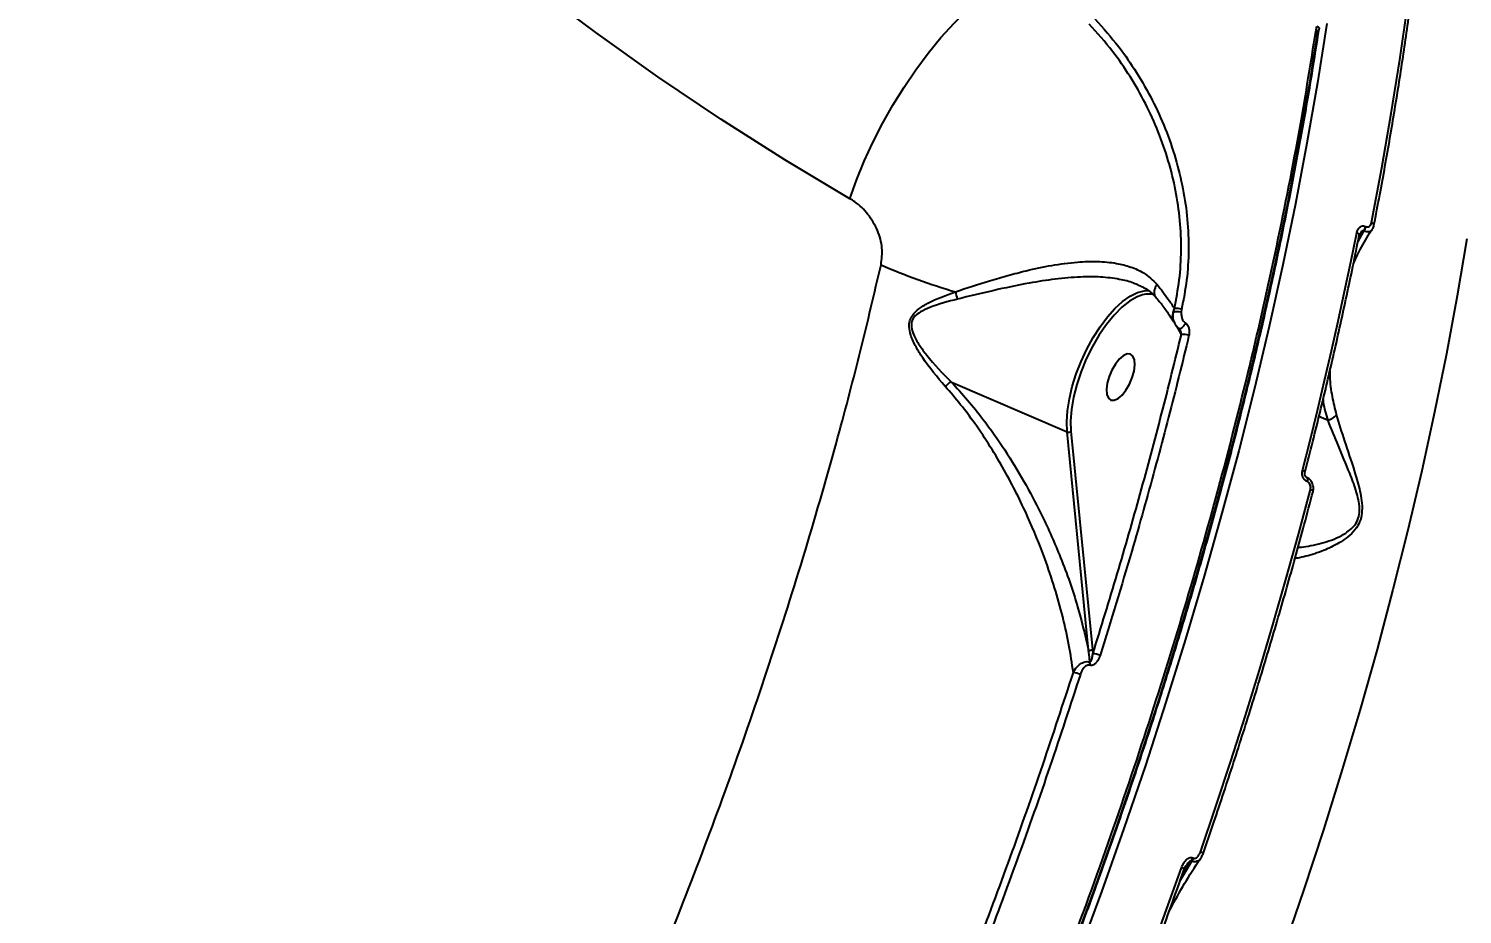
# Model space of a CAD drawing. Header units: millimetres. Extents: x -4153 to 4002, y -5023 to 3197.
# Drawn here: x -767 to -508.7, y -1678.3 to -1518.8 of the extents above; entities that cross this region are included whole.
import ezdxf

# ---------------------------------------------------------------- set-up
doc = ezdxf.new("R2010")
doc.units = ezdxf.units.MM
for name, color, linetype in [('DIKOM_ОБЪЕКТ', 7, 'Continuous'), ('DIKOM_РАЗМЕР_ЗОНА', 7, 'Continuous'), ('DIKOM_РАЗМЕР_ОБЪЕКТА', 7, 'Continuous')]:
    doc.layers.add(name, color=color, linetype=linetype)
doc.styles.add('style1', font='arialbd.ttf', dxfattribs={"width": 0.8})
doc.dimstyles.new('1-50', dxfattribs={"dimtxt": 300, "dimasz": 200, "dimexe": 100, "dimexo": 0, "dimgap": 100, "dimtad": 1, "dimtxsty": 'style1', "dimcen": 200, "dimclrd": 7, "dimclre": 7, "dimclrt": 7, "dimadec": 1, "dimazin": 2, "dimtfac": 1, "dimtmove": 0, "dimatfit": 2, "dimfxl": 0, "dimlwd": 25, "dimlwe": 18, "dimarcsym": 0})

# ---------------------------------------------------------------- blocks, each defined once
blk = doc.blocks.new('*D9')
at = {"layer": 'Defpoints', "color": 0, "transparency": 16777216}
for p in [(2370.19, 1747.32), (-2106.31, -2974.61), (1195.51, -2974.61)]:
    blk.add_point(p, dxfattribs=at)
at = {"layer": 'DIKOM_РАЗМЕР_ОБЪЕКТА', "color": 7, "lineweight": 18, "transparency": 16777216}
for p, q in [((2370.19, 1747.32), (-2206.31, 1747.32)), ((1195.51, -2974.61), (-2206.31, -2974.61))]:
    blk.add_line(p, q, dxfattribs=at)
at = {"layer": 'DIKOM_РАЗМЕР_ОБЪЕКТА', "color": 7, "lineweight": 25, "transparency": 16777216}
blk.add_line((-2106.31, 1547.32), (-2106.31, -2774.61), dxfattribs=at)
at = {"layer": 'DIKOM_РАЗМЕР_ОБЪЕКТА', "color": 7, "transparency": 16777216}
for points in [[(-2139.64, 1547.32), (-2072.98, 1547.32), (-2106.31, 1747.32)], [(-2139.64, -2774.61), (-2072.98, -2774.61), (-2106.31, -2974.61)]]:
    blk.add_solid(points, dxfattribs=at)
at = {"layer": 'DIKOM_РАЗМЕР_ОБЪЕКТА', "color": 7, "transparency": 16777216, "insert": (-2359.48, -612.26), "char_height": 300, "attachment_point": 5, "rotation": 90, "style": 'style1'}
blk.add_mtext('{\\fArial|b0|i0|c204|p34;4700}', dxfattribs=at)
blk = doc.blocks.new('*D10')
at = {"layer": 'Defpoints', "color": 0, "transparency": 16777216}
for p in [(4001.69, -909.96), (-3216.31, -1859.46), (4001.69, -4923)]:
    blk.add_point(p, dxfattribs=at)
at = {"layer": 'DIKOM_РАЗМЕР_ЗОНА', "color": 7, "lineweight": 18, "transparency": 16777216}
for p, q in [((4001.69, -909.96), (4001.69, -5023)), ((-3216.31, -1859.46), (-3216.31, -5023))]:
    blk.add_line(p, q, dxfattribs=at)
at = {"layer": 'DIKOM_РАЗМЕР_ЗОНА', "color": 7, "lineweight": 25, "transparency": 16777216}
blk.add_line((-3016.31, -4923), (3801.69, -4923), dxfattribs=at)
at = {"layer": 'DIKOM_РАЗМЕР_ЗОНА', "color": 7, "transparency": 16777216}
for points in [[(-3016.31, -4889.67), (-3016.31, -4956.33), (-3216.31, -4923)], [(3801.69, -4889.67), (3801.69, -4956.33), (4001.69, -4923)]]:
    blk.add_solid(points, dxfattribs=at)
at = {"layer": 'DIKOM_РАЗМЕР_ЗОНА', "color": 7, "transparency": 16777216, "insert": (392.69, -4669.83), "char_height": 300, "attachment_point": 5, "style": 'style1'}
blk.add_mtext('{\\fArial|b0|i0|c204|p34;7200}', dxfattribs=at)
blk = doc.blocks.new('*D11')
at = {"layer": 'Defpoints', "color": 0, "transparency": 16777216}
for p in [(2631.36, 3197.31), (-3702.81, -4429.79), (2071.05, -4429.79)]:
    blk.add_point(p, dxfattribs=at)
at = {"layer": 'DIKOM_РАЗМЕР_ЗОНА', "color": 7, "lineweight": 18, "transparency": 16777216}
for p, q in [((2631.36, 3197.31), (-3802.81, 3197.31)), ((2071.05, -4429.79), (-3802.81, -4429.79))]:
    blk.add_line(p, q, dxfattribs=at)
at = {"layer": 'DIKOM_РАЗМЕР_ЗОНА', "color": 7, "lineweight": 25, "transparency": 16777216}
blk.add_line((-3702.81, 2997.31), (-3702.81, -4229.79), dxfattribs=at)
at = {"layer": 'DIKOM_РАЗМЕР_ЗОНА', "color": 7, "transparency": 16777216}
for points in [[(-3736.14, 2997.31), (-3669.48, 2997.31), (-3702.81, 3197.31)], [(-3736.14, -4229.79), (-3669.48, -4229.79), (-3702.81, -4429.79)]]:
    blk.add_solid(points, dxfattribs=at)
at = {"layer": 'DIKOM_РАЗМЕР_ЗОНА', "color": 7, "transparency": 16777216, "insert": (-3955.98, -616.24), "char_height": 300, "attachment_point": 5, "rotation": 90, "style": 'style1'}
blk.add_mtext('{\\fArial|b0|i0|c204|p34;7600}', dxfattribs=at)
blk = doc.blocks.new('*D12')
at = {"layer": 'Defpoints', "color": 0, "transparency": 16777216}
for p in [(-1688.31, 690.56), (2486.69, 690.56), (-1688.31, -3442.2)]:
    blk.add_point(p, dxfattribs=at)
at = {"layer": 'DIKOM_РАЗМЕР_ОБЪЕКТА', "color": 7, "lineweight": 18, "transparency": 16777216}
for p, q in [((-1688.31, 690.56), (-1688.31, -3542.2)), ((2486.69, 690.56), (2486.69, -3542.2))]:
    blk.add_line(p, q, dxfattribs=at)
at = {"layer": 'DIKOM_РАЗМЕР_ОБЪЕКТА', "color": 7, "lineweight": 25, "transparency": 16777216}
blk.add_line((2286.69, -3442.2), (-1488.31, -3442.2), dxfattribs=at)
at = {"layer": 'DIKOM_РАЗМЕР_ОБЪЕКТА', "color": 7, "transparency": 16777216}
for points in [[(-1488.31, -3408.87), (-1488.31, -3475.54), (-1688.31, -3442.2)], [(2286.69, -3408.87), (2286.69, -3475.54), (2486.69, -3442.2)]]:
    blk.add_solid(points, dxfattribs=at)
at = {"layer": 'DIKOM_РАЗМЕР_ОБЪЕКТА', "color": 7, "transparency": 16777216, "insert": (399.19, -3189.03), "char_height": 300, "attachment_point": 5, "style": 'style1'}
blk.add_mtext('{\\fArial|b0|i0|c204|p34;4175}', dxfattribs=at)

msp = doc.modelspace()

# ---------------------------------------------------------------- linework, layer by layer
at = {"layer": 'DIKOM_ОБЪЕКТ', "color": 7, "linetype": 'Continuous'}
for p, q in [((-526.175, -1554.388), (-526.09, -1554.425)), ((-527.557, -1557.239), (-526.455, -1555.257)), ((-526.54, -1555.22), (-527.379, -1556.364)), ((-526.455, -1555.257), (-526.54, -1555.22)), ((-560.79, -1569.876), (-560.604, -1569.184)), ((-559.3, -1569.367), (-559.369, -1569.854)), ((-560.712, -1571.556), (-560.676, -1571.616)), ((-560.658, -1571.601), (-560.557, -1571.761)), ((-559.935, -1572.759), (-560.152, -1572.357)), ((-559.334, -1573.871), (-559.935, -1572.759)), ((-600.846, -1582.356), (-579.938, -1591.411)), ((-532.925, -1589.347), (-534.569, -1588.635)), ((-576.057, -1630.695), (-579.938, -1591.411)), ((-579.245, -1591.282), (-575.364, -1630.567)), ((-536.774, -1599.584), (-536.801, -1599.572)), ((-536.66, -1600.357), (-536.687, -1600.346)), ((-575.364, -1630.567), (-575.288, -1631.351)), ((-557.284, -1668.122), (-557.184, -1668.165)), ((-559.591, -1672.312), (-557.479, -1668.733)), ((-557.579, -1668.69), (-558.973, -1670.57)), ((-557.479, -1668.733), (-557.579, -1668.69))]:
    msp.add_line(p, q, dxfattribs=at)
at = {"layer": 'DIKOM_ОБЪЕКТ', "color": 7, "linetype": 'Continuous', "flags": 128}
for points in [[(-619.04, -1549.407), (-630.759, -1542.386), (-642.303, -1535.057), (-653.666, -1527.424), (-664.842, -1519.492), (-675.824, -1511.265), (-686.606, -1502.747), (-697.184, -1493.943), (-707.55, -1484.858), (-717.699, -1475.496), (-727.625, -1465.864), (-737.323, -1455.965), (-746.788, -1445.807), (-756.015, -1435.393), (-764.998, -1424.731)], [(-525.092, -1553.703), (-523.238, -1543.845), (-521.54, -1534.067), (-519.999, -1524.377), (-518.618, -1514.781), (-517.395, -1505.286), (-516.334, -1495.899), (-515.433, -1486.625), (-514.695, -1477.472)], [(-619.04, -1549.407), (-617.85, -1546.048), (-616.467, -1542.651), (-614.904, -1539.248), (-613.175, -1535.868), (-611.296, -1532.544), (-609.285, -1529.305), (-607.159, -1526.181), (-604.937, -1523.201), (-602.641, -1520.391), (-600.291, -1517.777), (-597.908, -1515.383), (-595.515, -1513.231), (-593.132, -1511.34), (-590.783, -1509.728), (-588.487, -1508.41)], [(-533.134, -1517.845), (-534.833, -1528.561), (-536.725, -1539.384), (-538.808, -1550.305), (-541.08, -1561.315), (-543.54, -1572.404), (-546.186, -1583.563), (-549.015, -1594.783), (-552.024, -1606.053), (-555.212, -1617.366), (-558.576, -1628.711), (-562.113, -1640.078), (-565.819, -1651.458), (-569.692, -1662.842), (-573.729, -1674.22), (-577.926, -1685.581)], [(-534.96, -1518.299), (-534.81, -1518.375), (-534.686, -1518.461), (-534.594, -1518.552), (-534.538, -1518.647), (-534.518, -1518.741), (-534.522, -1518.783)], [(-539.562, -1547.108), (-538.091, -1539.303), (-536.203, -1528.506), (-534.689, -1519.008)], [(-621.282, -1780.679), (-617.986, -1774.127), (-612.66, -1763.259), (-607.461, -1752.299), (-602.395, -1741.258), (-597.465, -1730.145), (-592.676, -1718.968), (-588.032, -1707.737), (-583.536, -1696.462), (-579.193, -1685.153), (-575.007, -1673.818), (-570.98, -1662.467), (-567.115, -1651.111), (-563.418, -1639.757), (-559.89, -1628.417), (-556.534, -1617.1), (-553.354, -1605.814), (-550.351, -1594.57), (-547.529, -1583.377), (-544.89, -1572.244), (-542.436, -1561.182), (-540.168, -1550.198), (-539.562, -1547.108)], [(-524.647, -1554.151), (-524.646, -1554.095), (-524.674, -1554.015), (-524.735, -1553.933), (-524.827, -1553.851), (-524.948, -1553.774), (-525.092, -1553.703)], [(-507.926, -1556.612), (-509.668, -1566.921), (-511.603, -1577.333), (-513.728, -1587.836), (-516.042, -1598.42), (-518.543, -1609.077), (-521.228, -1619.797), (-524.095, -1630.568), (-527.142, -1641.382), (-530.365, -1652.227), (-533.761, -1663.095), (-537.328, -1673.974), (-541.062, -1684.856), (-544.959, -1695.729), (-549.016, -1706.583), (-553.229, -1717.409), (-557.594, -1728.197), (-562.108, -1738.936)], [(-537.54, -1598.323), (-536.166, -1592.92), (-534.835, -1587.53), (-533.545, -1582.154), (-532.299, -1576.793), (-531.095, -1571.449), (-529.935, -1566.122), (-528.818, -1560.814), (-527.744, -1555.525)], [(-527.299, -1555.97), (-527.296, -1555.933), (-527.318, -1555.851), (-527.376, -1555.765), (-527.469, -1555.681), (-527.594, -1555.599), (-527.744, -1555.525)], [(-579.938, -1591.411), (-579.998, -1589.587), (-579.856, -1587.584), (-579.515, -1585.446), (-578.983, -1583.22), (-578.271, -1580.953), (-577.394, -1578.695), (-576.371, -1576.494), (-575.226, -1574.399), (-573.981, -1572.454), (-572.665, -1570.703), (-571.307, -1569.183), (-569.935, -1567.926), (-568.579, -1566.961), (-567.268, -1566.308), (-566.032, -1565.981), (-565.229, -1565.951)], [(-566.625, -1566.825), (-567.307, -1567.088), (-568.665, -1567.855), (-570.062, -1568.954), (-571.464, -1570.356), (-572.838, -1572.028), (-574.149, -1573.93), (-575.367, -1576.015), (-576.461, -1578.233), (-577.407, -1580.531), (-578.18, -1582.854), (-578.761, -1585.144), (-579.138, -1587.347), (-579.301, -1589.41), (-579.245, -1591.282)], [(-558.619, -1571.785), (-558.739, -1572.03), (-558.893, -1572.269), (-559.067, -1572.483), (-559.247, -1572.656), (-559.42, -1572.773), (-559.57, -1572.826), (-559.663, -1572.819)], [(-559.663, -1572.819), (-559.687, -1572.809), (-559.7, -1572.8)], [(-568.523, -1577.386), (-569.113, -1577.359), (-569.797, -1577.67), (-570.52, -1578.293), (-571.222, -1579.179), (-571.848, -1580.256), (-572.345, -1581.435), (-572.675, -1582.623), (-572.811, -1583.722), (-572.74, -1584.644), (-572.47, -1585.314), (-572.021, -1585.677), (-571.431, -1585.704), (-570.747, -1585.393), (-570.025, -1584.77), (-569.322, -1583.884), (-568.697, -1582.808), (-568.199, -1581.628), (-567.869, -1580.44), (-567.734, -1579.341), (-567.804, -1578.419), (-568.074, -1577.75), (-568.523, -1577.386)], [(-537.084, -1598.721), (-537.082, -1598.686), (-537.107, -1598.619), (-537.168, -1598.546), (-537.264, -1598.471), (-537.389, -1598.395), (-537.54, -1598.323)], [(-536.804, -1599.571), (-536.795, -1599.575), (-536.712, -1599.647), (-536.657, -1599.768), (-536.634, -1599.932), (-536.645, -1600.128), (-536.687, -1600.346)], [(-536.774, -1599.584), (-536.768, -1599.587), (-536.685, -1599.659), (-536.63, -1599.78), (-536.607, -1599.944), (-536.617, -1600.14), (-536.66, -1600.357)], [(-555.911, -1667.063), (-553.123, -1658.87), (-550.42, -1650.677), (-547.805, -1642.489), (-545.279, -1634.309), (-542.842, -1626.141), (-540.495, -1617.989), (-538.24, -1609.855), (-536.078, -1601.744)], [(-535.621, -1602.138), (-535.621, -1602.089), (-535.653, -1602.025), (-535.717, -1601.956), (-535.812, -1601.884), (-535.933, -1601.813), (-536.078, -1601.744)], [(-582.642, -1729.82), (-579.495, -1722.389), (-576.413, -1714.935), (-573.396, -1707.462), (-570.445, -1699.97), (-567.562, -1692.465), (-564.747, -1684.947), (-562.001, -1677.42), (-559.325, -1669.887)]]:
    msp.add_lwpolyline(points, dxfattribs=at)
at = {"layer": 'DIKOM_ОБЪЕКТ', "color": 7, "linetype": 'Continuous'}
for centre, radius, start, end in [((-528.3, -1553.953), 2.169, 324.24288, 348.43641), ((-528.218, -1553.988), 2.173, 324.26596, 348.41332), ((-572.114, -1468.187), 101.875, 246.06722, 254.0823), ((-607.641, -1569.138), 8.153, 11.68084, 21.45775), ((-565.283, -1570.585), 3.992, 74.28944, 109.64412), ((-559.052, -1570.638), 1.898, 156.33776, 208.94408), ((-560.034, -1572.659), 2.884, 76.65655, 105.18906), ((-560.264, -1571.491), 2.332, 65.59999, 98.38926), ((-558.938, -1576.064), 2.229, 64.59654, 100.23667), ((-579.689, -1590.819), 0.642, 247.17846, 313.79885), ((-575.808, -1630.103), 0.642, 247.19908, 313.74009), ((-575.416, -1634.766), 3.418, 65.08536, 87.84438), ((-577.36, -1633.12), 1.568, 348.38494, 10.47872), ((-579.105, -1638.533), 3.801, 65.59603, 85.39352), ((-559.342, -1667.412), 2.177, 324.07106, 340.98613), ((-559.242, -1667.456), 2.177, 324.07106, 340.98613), ((-556.106, -1667.891), 0.85, 37.27049, 76.74757), ((-559.511, -1670.713), 0.847, 37.70732, 77.29181)]:
    msp.add_arc(centre, radius, start, end, dxfattribs=at)
for points, knots in [([(-748.283, -1336.082), (-750.392, -1338.844), (-756.076, -1346.288), (-766.108, -1358.579), (-778.562, -1372.948), (-792.009, -1387.564), (-806.425, -1402.381), (-821.788, -1417.352), (-837.759, -1432.148), (-854.268, -1446.721), (-871.236, -1461.032), (-888.94, -1475.314), (-907.349, -1489.513), (-926.414, -1503.578), (-945.717, -1517.2), (-965.184, -1530.342), (-984.743, -1542.978), (-1004.712, -1555.316), (-1025.037, -1567.297), (-1045.656, -1578.871), (-1066.114, -1589.784), (-1086.345, -1600.012), (-1106.289, -1609.549), (-1126.271, -1618.552), (-1146.221, -1626.964), (-1166.069, -1634.742), (-1185.376, -1641.714), (-1204.09, -1647.875), (-1222.17, -1653.239), (-1239.912, -1657.892), (-1257.239, -1661.787), (-1274.077, -1664.892), (-1289.379, -1667.042), (-1303.22, -1668.372), (-1315.697, -1669.017), (-1327.614, -1669.051), (-1338.925, -1668.466), (-1349.515, -1667.271), (-1359.333, -1665.474), (-1367.481, -1663.383), (-1372.189, -1661.733), (-1374.106, -1661.062)], [0, 0, 0, 0, 0.01565226, 0.04216821, 0.06870456, 0.09522035, 0.1225065, 0.14981457, 0.17710085, 0.20361671, 0.23015307, 0.25666881, 0.28395493, 0.31126326, 0.33854925, 0.36506512, 0.39160119, 0.41811705, 0.44540335, 0.47271155, 0.49999758, 0.52651341, 0.55304974, 0.57956567, 0.60685169, 0.6341598, 0.66144598, 0.68796179, 0.71449806, 0.74101385, 0.76829978, 0.79560821, 0.82289417, 0.84597237, 0.86907736, 0.89218249, 0.91550648, 0.9388305, 0.96156391, 0.98434868, 1, 1, 1, 1]), ([(-524.647, -1554.151), (-524.298, -1552.338), (-523.283, -1547.081), (-521.735, -1538.443), (-520.06, -1528.273), (-518.56, -1518.204), (-517.234, -1508.242), (-516.083, -1498.395), (-515.126, -1488.842), (-514.558, -1482.065), (-514.299, -1478.521), (-514.259, -1477.982)], [0, 0, 0, 0, 0.0688415, 0.1996563, 0.3304763, 0.4613026, 0.5921311, 0.722966, 0.8538044, 0.9777677, 1, 1, 1, 1]), ([(-899.424, -2046.968), (-896.636, -2046.982), (-890.117, -2047.013), (-879.383, -2045.587), (-867.344, -2042.912), (-855.077, -2038.977), (-842.647, -2033.874), (-830.099, -2027.657), (-817.23, -2020.228), (-804.071, -2011.559), (-790.662, -2001.652), (-777.298, -1990.724), (-764.025, -1978.837), (-750.883, -1966.073), (-737.658, -1952.223), (-724.395, -1937.288), (-711.139, -1921.297), (-698.334, -1904.796), (-686.011, -1887.894), (-674.185, -1870.701), (-662.514, -1852.734), (-651.044, -1834.021), (-639.816, -1814.605), (-628.928, -1794.642), (-618.422, -1774.183), (-608.33, -1753.29), (-598.626, -1731.89), (-589.361, -1710.037), (-580.58, -1687.798), (-572.474, -1665.662), (-565.057, -1643.704), (-558.324, -1621.989), (-552.167, -1600.167), (-546.629, -1578.307), (-541.761, -1556.495), (-537.858, -1536.459), (-535.849, -1523.867), (-534.96, -1518.299)], [0, 0, 0, 0, 0.0220395, 0.0515326, 0.0810497, 0.1105429, 0.1392036, 0.1678862, 0.1965469, 0.2260401, 0.2555572, 0.2850503, 0.3137108, 0.3423936, 0.3710543, 0.4005475, 0.4300646, 0.4595577, 0.4871865, 0.5148349, 0.5424636, 0.5708351, 0.5992283, 0.6276, 0.6562607, 0.6849435, 0.7136044, 0.7430974, 0.7726148, 0.8021078, 0.8307687, 0.8594514, 0.8881122, 0.9176053, 0.9471224, 0.9766157, 1, 1, 1, 1]), ([(-560.604, -1569.184), (-560.27, -1567.472), (-559.601, -1564.043), (-559.299, -1558.707), (-559.51, -1553.31), (-560.297, -1547.899), (-561.609, -1542.544), (-563.431, -1537.294), (-565.748, -1532.217), (-568.516, -1527.376), (-571.856, -1522.514), (-574.496, -1519.554), (-575.929, -1517.948)], [0, 0, 0, 0, 0.0977701, 0.195857, 0.2936297, 0.3914578, 0.4895927, 0.5874222, 0.6858961, 0.7846812, 0.8831532, 1, 1, 1, 1]), ([(-574.898, -1517.029), (-573.438, -1518.668), (-570.746, -1521.69), (-567.344, -1526.654), (-564.524, -1531.598), (-562.164, -1536.783), (-560.309, -1542.145), (-558.974, -1547.616), (-558.175, -1553.144), (-557.963, -1558.659), (-558.274, -1564.113), (-558.958, -1567.617), (-559.3, -1569.367)], [0, 0, 0, 0, 0.11668356, 0.21508513, 0.31379907, 0.41220084, 0.51006306, 0.60822669, 0.70608537, 0.80395388, 0.90213194, 1, 1, 1, 1]), ([(-899.157, -2047.144), (-897.962, -2047.163), (-894.982, -2047.208), (-890.106, -2046.943), (-884.543, -2046.392), (-878.883, -2045.533), (-873.129, -2044.381), (-867.276, -2042.931), (-861.324, -2041.183), (-855.276, -2039.136), (-849.154, -2036.799), (-842.981, -2034.18), (-836.776, -2031.286), (-830.543, -2028.119), (-824.278, -2024.68), (-817.979, -2020.967), (-811.645, -2016.98), (-805.274, -2012.719), (-798.864, -2008.181), (-792.413, -2003.366), (-785.919, -1998.272), (-779.383, -1992.898), (-772.82, -1987.258), (-766.258, -1981.375), (-759.721, -1975.268), (-753.217, -1968.948), (-746.744, -1962.411), (-740.296, -1955.656), (-733.874, -1948.68), (-727.474, -1941.481), (-721.095, -1934.059), (-714.736, -1926.41), (-708.393, -1918.533), (-702.067, -1910.423), (-695.767, -1902.096), (-689.522, -1893.589), (-683.356, -1884.929), (-677.276, -1876.133), (-671.277, -1867.192), (-665.358, -1858.106), (-659.519, -1848.874), (-653.76, -1839.496), (-648.08, -1829.973), (-642.481, -1820.306), (-636.962, -1810.494), (-631.523, -1800.535), (-626.169, -1790.441), (-620.916, -1780.239), (-615.78, -1769.96), (-610.771, -1759.626), (-605.892, -1749.24), (-601.141, -1738.802), (-596.518, -1728.311), (-592.023, -1717.768), (-587.657, -1707.173), (-583.419, -1696.527), (-579.309, -1685.828), (-575.328, -1675.078), (-571.478, -1664.281), (-567.766, -1653.462), (-564.207, -1642.654), (-560.809, -1631.887), (-557.574, -1621.168), (-554.502, -1610.496), (-551.592, -1599.871), (-548.844, -1589.292), (-546.258, -1578.76), (-543.834, -1568.275), (-541.573, -1557.838), (-539.474, -1547.448), (-537.543, -1537.11), (-535.882, -1527.54), (-534.946, -1521.465), (-534.532, -1518.781)], [0, 0, 0, 0, 0.0094078, 0.0234759, 0.0375498, 0.05164, 0.065762, 0.0799313, 0.0941629, 0.1084719, 0.1228261, 0.1371271, 0.1513573, 0.1655336, 0.1796719, 0.1937881, 0.2078978, 0.2220155, 0.2361534, 0.2503267, 0.2645522, 0.2788451, 0.2932014, 0.3075358, 0.321785, 0.3359737, 0.3501178, 0.3642337, 0.3783369, 0.3924444, 0.406567, 0.4207203, 0.4349202, 0.4491831, 0.4635204, 0.4778593, 0.4920989, 0.5062929, 0.5204524, 0.5345892, 0.5487143, 0.5628397, 0.5769744, 0.5911282, 0.6053128, 0.6195396, 0.63382, 0.6481186, 0.6623743, 0.6765814, 0.690751, 0.7048946, 0.7190236, 0.7331495, 0.7472823, 0.7614308, 0.7756069, 0.7898213, 0.8040857, 0.8183882, 0.8326644, 0.8468851, 0.8610658, 0.8752171, 0.8893513, 0.9034788, 0.9176113, 0.9317564, 0.9459255, 0.9601292, 0.9743798, 0.9886797, 1, 1, 1, 1]), ([(-613.441, -1561.303), (-613.318, -1560.293), (-613.069, -1558.238), (-613.987, -1555.003), (-615.706, -1552.123), (-617.558, -1550.331), (-618.742, -1549.593), (-619.04, -1549.407)], [0, 0, 0, 0, 0.2187108, 0.44479, 0.6794179, 0.9191964, 1, 1, 1, 1]), ([(-527.744, -1555.525), (-527.738, -1555.494), (-527.69, -1555.268), (-527.543, -1554.907), (-527.245, -1554.545), (-526.907, -1554.345), (-526.543, -1554.274), (-526.298, -1554.35), (-526.175, -1554.388)], [0, 0, 0, 0, 0.0392502, 0.2872258, 0.495185, 0.6710345, 0.8353126, 1, 1, 1, 1]), ([(-526.09, -1554.425), (-526.01, -1554.45), (-525.851, -1554.5), (-525.616, -1554.455), (-525.403, -1554.326), (-525.218, -1554.097), (-525.127, -1553.868), (-525.097, -1553.724), (-525.092, -1553.703)], [0, 0, 0, 0, 0.167307, 0.3344343, 0.5091353, 0.7129804, 0.9576562, 1, 1, 1, 1]), ([(-524.962, -1554.916), (-524.94, -1554.89), (-524.777, -1554.69), (-524.667, -1554.415), (-524.657, -1554.167), (-524.656, -1554.148)], [0, 0, 0, 0, 0.1240112, 0.933108, 1, 1, 1, 1]), ([(-537.084, -1598.72), (-536.608, -1596.858), (-535.228, -1591.458), (-533.066, -1582.558), (-530.659, -1572.046), (-528.754, -1563.188), (-527.678, -1557.849), (-527.299, -1555.97)], [0, 0, 0, 0, 0.1293246, 0.3750575, 0.6207952, 0.866544, 1, 1, 1, 1]), ([(-528.342, -1561.105), (-528.017, -1560.403), (-527.159, -1558.55), (-526.008, -1556.485), (-525.111, -1555.157), (-524.952, -1554.923)], [0, 0, 0, 0, 0.3340086, 0.8822701, 1, 1, 1, 1]), ([(-527.287, -1555.979), (-527.277, -1555.914), (-527.252, -1555.759), (-527.195, -1555.681), (-527.162, -1555.636)], [0, 0, 0, 0, 0.4194518, 1, 1, 1, 1]), ([(-526.54, -1555.22), (-526.562, -1555.214), (-526.607, -1555.201), (-526.714, -1555.218), (-526.859, -1555.298), (-527.022, -1555.446), (-527.115, -1555.574), (-527.161, -1555.636)], [0, 0, 0, 0, 0.0945205, 0.1876952, 0.4166619, 0.7139561, 1, 1, 1, 1]), ([(-524.958, -1554.919), (-525.034, -1555.019), (-525.186, -1555.22), (-525.551, -1555.37), (-525.98, -1555.404), (-526.295, -1555.307), (-526.455, -1555.257)], [0, 0, 0, 0, 0.2488469, 0.4983827, 0.7465124, 1, 1, 1, 1]), ([(-931.735, -1990.657), (-928.41, -1990.573), (-921.758, -1990.406), (-911.344, -1988.767), (-900.547, -1986.094), (-889.355, -1982.247), (-877.807, -1977.238), (-866.154, -1971.172), (-854.441, -1964.095), (-842.71, -1956.074), (-830.77, -1946.978), (-818.656, -1936.794), (-806.405, -1925.53), (-794.285, -1913.431), (-782.335, -1900.559), (-770.589, -1886.989), (-758.858, -1872.504), (-747.187, -1857.114), (-735.617, -1840.854), (-724.398, -1824.069), (-713.56, -1806.831), (-703.125, -1789.213), (-692.929, -1770.941), (-683.021, -1752.05), (-673.443, -1732.593), (-664.397, -1712.979), (-655.903, -1693.277), (-647.969, -1673.558), (-640.474, -1653.517), (-633.464, -1633.213), (-626.973, -1612.708), (-621.563, -1593.872), (-617.054, -1576.725), (-614.646, -1566.447), (-613.441, -1561.303)], [0, 0, 0, 0, 0.0311783, 0.062381, 0.0935595, 0.1256442, 0.1577551, 0.18984, 0.2210203, 0.2522245, 0.2834047, 0.31549, 0.3476011, 0.3796862, 0.4108893, 0.4421161, 0.473319, 0.5054258, 0.5375587, 0.5696653, 0.6009195, 0.6321981, 0.6634523, 0.6956102, 0.7277941, 0.7599519, 0.7912843, 0.8226405, 0.8539731, 0.8862091, 0.9184713, 0.9507073, 0.9753306, 1, 1, 1, 1]), ([(-600.053, -1566.156), (-598.014, -1565.488), (-594.921, -1564.477), (-590.603, -1563.221), (-586.867, -1562.246), (-582.649, -1561.347), (-578.34, -1560.77), (-574.422, -1560.645), (-571.189, -1560.94), (-568.399, -1561.651), (-565.809, -1562.793), (-564.491, -1564.085), (-563.745, -1564.816)], [0, 0, 0, 0, 0.1589017, 0.2409078, 0.322895, 0.4352719, 0.5505619, 0.6428579, 0.7376538, 0.8155036, 0.8955113, 1, 1, 1, 1]), ([(-567.015, -1565.025), (-567.318, -1564.879), (-568.369, -1564.372), (-570.674, -1563.841), (-573.874, -1563.455), (-577.769, -1563.453), (-582.085, -1563.836), (-587.402, -1564.678), (-593.356, -1565.941), (-597.556, -1566.972), (-599.657, -1567.488)], [0, 0, 0, 0, 0.0365522, 0.1265148, 0.2351847, 0.3439676, 0.4785592, 0.613288, 0.8065084, 1, 1, 1, 1]), ([(-563.745, -1564.816), (-563.77, -1564.851), (-563.907, -1565.049), (-564.138, -1565.492), (-564.282, -1566.137), (-564.218, -1566.741), (-564.003, -1567.01), (-563.911, -1567.124)], [0, 0, 0, 0, 0.0437981, 0.2452639, 0.5213748, 0.7974915, 1, 1, 1, 1]), ([(-563.745, -1564.816), (-563.029, -1565.724), (-561.839, -1567.231), (-560.955, -1568.629), (-560.604, -1569.184)], [0, 0, 0, 0, 0.6025793, 1, 1, 1, 1]), ([(-601.89, -1583.209), (-603.303, -1581.542), (-605.213, -1579.289), (-607.173, -1576.104), (-608.065, -1574.226), (-608.433, -1572.582), (-608.305, -1571.344), (-607.743, -1570.213), (-606.607, -1569.148), (-604.079, -1567.645), (-601.742, -1566.781), (-600.053, -1566.156)], [0, 0, 0, 0, 0.2657876, 0.3593771, 0.4543065, 0.5177458, 0.5632779, 0.6085756, 0.6803103, 0.768871, 1, 1, 1, 1]), ([(-599.657, -1567.488), (-601.356, -1567.924), (-603.689, -1568.523), (-606.248, -1569.673), (-607.391, -1570.523), (-607.943, -1571.499), (-608.021, -1572.612), (-607.553, -1574.092), (-606.559, -1575.789), (-604.399, -1578.722), (-602.38, -1580.83), (-600.857, -1582.353), (-600.856, -1582.355)], [0, 0, 0, 0, 0.23699832, 0.3252991, 0.39384596, 0.43517079, 0.47649232, 0.53649492, 0.6300091, 0.72576545, 0.99968517, 1, 1, 1, 1]), ([(-566.974, -1565.013), (-566.692, -1565.131), (-565.922, -1565.455), (-564.898, -1566.163), (-564.271, -1566.826), (-563.955, -1567.16)], [0, 0, 0, 0, 0.2221517, 0.6078185, 1, 1, 1, 1]), ([(-563.958, -1567.127), (-563.53, -1567.65), (-562.572, -1568.818), (-561.495, -1570.308), (-560.941, -1571.22), (-560.728, -1571.57)], [0, 0, 0, 0, 0.3327487, 0.7436789, 1, 1, 1, 1]), ([(-560.414, -1572.004), (-560.457, -1571.945), (-560.671, -1571.651), (-560.861, -1570.904), (-560.815, -1570.236), (-560.79, -1569.876)], [0, 0, 0, 0, 0.1036659, 0.517534, 1, 1, 1, 1]), ([(-559.369, -1569.854), (-559.366, -1570.103), (-559.362, -1570.558), (-559.159, -1571.158), (-558.9, -1571.566), (-558.7, -1571.722), (-558.619, -1571.785)], [0, 0, 0, 0, 0.3467343, 0.6312816, 0.8512919, 1, 1, 1, 1]), ([(-560.431, -1572.02), (-560.283, -1572.248), (-560.081, -1572.559), (-559.767, -1572.728), (-559.683, -1572.774)], [0, 0, 0, 0, 0.7326716, 1, 1, 1, 1]), ([(-558.619, -1571.785), (-558.582, -1571.812), (-558.438, -1571.915), (-558.205, -1572.193), (-557.98, -1572.694), (-557.869, -1573.353), (-557.943, -1573.81), (-557.982, -1574.051)], [0, 0, 0, 0, 0.0579159, 0.2244911, 0.4300469, 0.7004584, 1, 1, 1, 1]), ([(-575.288, -1631.351), (-573.799, -1626.542), (-570.821, -1616.925), (-566.707, -1602.525), (-562.834, -1588.155), (-560.5, -1578.632), (-559.334, -1573.871)], [0, 0, 0, 0, 0.2493136, 0.4986269, 0.749315, 1, 1, 1, 1]), ([(-557.982, -1574.051), (-558.129, -1574.662), (-558.863, -1577.717), (-560.832, -1585.686), (-564.06, -1598.008), (-568.58, -1614.154), (-572.045, -1625.399), (-573.976, -1631.666)], [0, 0, 0, 0, 0.0321562, 0.1607929, 0.418283, 0.6757744, 1, 1, 1, 1]), ([(-559.698, -1572.801), (-559.699, -1572.8), (-559.704, -1572.799), (-559.691, -1572.805), (-559.661, -1572.833), (-559.62, -1572.881), (-559.594, -1572.926), (-559.58, -1572.95)], [0, 0, 0, 0, 0.1258578, 0.3598074, 0.5465799, 0.7505485, 1, 1, 1, 1]), ([(-559.334, -1573.871), (-559.349, -1573.741), (-559.377, -1573.503), (-559.459, -1573.19), (-559.552, -1573.011), (-559.583, -1572.952)], [0, 0, 0, 0, 0.4434564, 0.8152429, 1, 1, 1, 1]), ([(-532.6, -1580.416), (-532.601, -1580.771), (-532.602, -1582.331), (-532.264, -1584.978), (-531.71, -1587.206), (-531.443, -1588.282)], [0, 0, 0, 0, 0.1318993, 0.580422, 1, 1, 1, 1]), ([(-601.89, -1583.209), (-601.858, -1583.181), (-601.66, -1583.004), (-601.272, -1582.668), (-601.003, -1582.465), (-600.856, -1582.355)], [0, 0, 0, 0, 0.0794143, 0.4971998, 1, 1, 1, 1]), ([(-600.856, -1582.355), (-600.855, -1582.354), (-600.854, -1582.354), (-600.85, -1582.354), (-600.847, -1582.355), (-600.846, -1582.356)], [0, 0, 0, 0, 0.2440261, 0.5689747, 1, 1, 1, 1]), ([(-600.846, -1582.356), (-599.834, -1583.45), (-597.809, -1585.639), (-594.535, -1589.751), (-591.077, -1594.648), (-587.639, -1600.309), (-584.3, -1606.622), (-581.016, -1613.972), (-578.018, -1622.285), (-576.71, -1627.891), (-576.057, -1630.695)], [0, 0, 0, 0, 0.0717668, 0.1435719, 0.2576782, 0.3721835, 0.4865188, 0.6397327, 0.8198568, 1, 1, 1, 1]), ([(-578.799, -1634.744), (-579.041, -1633.099), (-579.525, -1629.81), (-580.669, -1624.707), (-582.116, -1619.496), (-584.142, -1613.476), (-586.454, -1607.786), (-588.98, -1602.48), (-591.212, -1598.272), (-593.709, -1594.053), (-596.346, -1590.108), (-599.054, -1586.466), (-600.942, -1584.298), (-601.89, -1583.209)], [0, 0, 0, 0, 0.1007639, 0.201527, 0.3037932, 0.4060569, 0.5490232, 0.62794, 0.7068493, 0.7872922, 0.8677065, 0.9335543, 1, 1, 1, 1]), ([(-532.922, -1589.347), (-533.242, -1588.254), (-533.616, -1586.975), (-533.773, -1585.648), (-533.796, -1585.455)], [0, 0, 0, 0, 0.8547226, 1, 1, 1, 1]), ([(-531.443, -1588.282), (-530.962, -1589.854), (-529.99, -1593.035), (-528.429, -1597.553), (-527.379, -1601.055), (-526.899, -1603.358), (-526.728, -1605.134), (-526.911, -1606.867), (-527.576, -1608.485), (-528.673, -1609.789), (-529.995, -1610.841), (-531.832, -1611.939), (-534.421, -1613.103), (-536.852, -1613.828), (-538.367, -1614.145), (-538.814, -1614.156), (-538.874, -1614.157)], [0, 0, 0, 0, 0.1333199, 0.2698825, 0.3489213, 0.3889476, 0.4301417, 0.4686816, 0.50731, 0.5591616, 0.6106295, 0.6622168, 0.7690831, 0.9137425, 0.9884325, 1, 1, 1, 1]), ([(-538.323, -1612.16), (-538.243, -1612.163), (-537.248, -1612.191), (-535.281, -1611.722), (-532.793, -1611.072), (-530.898, -1610.349), (-529.219, -1609.338), (-527.954, -1608.107), (-527.304, -1606.667), (-527.187, -1605.129), (-527.41, -1603.592), (-527.701, -1602.526), (-528.201, -1600.912), (-529.291, -1598.081), (-531.112, -1593.834), (-532.321, -1590.843), (-532.925, -1589.347)], [0, 0, 0, 0, 0.014124, 0.1761996, 0.2521641, 0.3281711, 0.4035253, 0.4569113, 0.4953891, 0.5337771, 0.5726672, 0.6118159, 0.6182201, 0.7033479, 0.8516393, 1, 1, 1, 1]), ([(-532.925, -1589.347), (-532.925, -1589.347), (-532.924, -1589.347), (-532.923, -1589.347), (-532.922, -1589.347), (-532.922, -1589.347)], [0, 0, 0, 0, 0.3877808, 0.7287303, 1, 1, 1, 1]), ([(-531.443, -1588.282), (-531.47, -1588.33), (-531.559, -1588.485), (-531.819, -1588.773), (-532.287, -1589.114), (-532.71, -1589.27), (-532.922, -1589.347)], [0, 0, 0, 0, 0.1074618, 0.3494677, 0.6747488, 1, 1, 1, 1]), ([(-536.687, -1600.346), (-536.749, -1600.315), (-536.949, -1600.216), (-537.254, -1599.925), (-537.514, -1599.441), (-537.631, -1598.872), (-537.571, -1598.506), (-537.54, -1598.323)], [0, 0, 0, 0, 0.0931386, 0.3039075, 0.5302408, 0.765188, 1, 1, 1, 1]), ([(-536.804, -1599.568), (-536.816, -1599.564), (-536.842, -1599.554), (-536.917, -1599.489), (-536.995, -1599.385), (-537.066, -1599.237), (-537.109, -1599.051), (-537.116, -1598.863), (-537.09, -1598.766), (-537.079, -1598.724)], [0, 0, 0, 0, 0.10890792, 0.23773679, 0.36224973, 0.50162953, 0.6689157, 0.85831114, 1, 1, 1, 1]), ([(-535.635, -1602.132), (-535.616, -1602.075), (-535.516, -1601.774), (-535.546, -1601.149), (-535.812, -1600.406), (-536.261, -1599.85), (-536.629, -1599.676), (-536.783, -1599.604)], [0, 0, 0, 0, 0.0605794, 0.31682, 0.5931727, 0.8308034, 1, 1, 1, 1]), ([(-536.078, -1601.744), (-536.057, -1601.619), (-536.015, -1601.369), (-536.096, -1600.98), (-536.272, -1600.647), (-536.481, -1600.446), (-536.619, -1600.378), (-536.66, -1600.357)], [0, 0, 0, 0, 0.2337455, 0.4673341, 0.6955391, 0.9087006, 1, 1, 1, 1]), ([(-555.43, -1667.376), (-554.782, -1665.489), (-552.903, -1660.018), (-549.906, -1650.96), (-546.49, -1640.212), (-543.229, -1629.48), (-540.125, -1618.773), (-537.604, -1609.659), (-536.145, -1604.126), (-535.621, -1602.138)], [0, 0, 0, 0, 0.0864651, 0.2507513, 0.4150419, 0.5793366, 0.7436311, 0.9079271, 1, 1, 1, 1]), ([(-575.818, -1632.835), (-575.834, -1632.682), (-575.911, -1631.968), (-575.993, -1631.255), (-576.057, -1630.695)], [0, 0, 0, 0, 0.2148589, 1, 1, 1, 1]), ([(-573.976, -1631.666), (-574.028, -1631.813), (-574.193, -1632.28), (-574.566, -1632.883), (-575.058, -1633.305), (-575.469, -1633.476), (-575.705, -1633.449), (-575.824, -1633.436)], [0, 0, 0, 0, 0.1605418, 0.5081566, 0.7318684, 0.865375, 1, 1, 1, 1]), ([(-575.818, -1632.835), (-575.797, -1632.833), (-575.754, -1632.829), (-575.677, -1632.768), (-575.566, -1632.61), (-575.429, -1632.238), (-575.335, -1631.793), (-575.299, -1631.459), (-575.288, -1631.351)], [0, 0, 0, 0, 0.0381984, 0.081857, 0.1920502, 0.4180065, 0.8124151, 1, 1, 1, 1]), ([(-578.799, -1634.744), (-578.711, -1634.575), (-578.425, -1634.027), (-577.798, -1633.335), (-577.019, -1632.894), (-576.37, -1632.742), (-576.006, -1632.803), (-575.818, -1632.835)], [0, 0, 0, 0, 0.1440705, 0.4679036, 0.6900677, 0.8402912, 1, 1, 1, 1]), ([(-575.824, -1633.436), (-575.937, -1633.423), (-576.162, -1633.396), (-576.546, -1633.558), (-576.997, -1633.952), (-577.334, -1634.509), (-577.486, -1634.937), (-577.534, -1635.071)], [0, 0, 0, 0, 0.1388954, 0.2767894, 0.496566, 0.8418923, 1, 1, 1, 1]), ([(-602.836, -1701.005), (-600.648, -1695.53), (-596.274, -1684.582), (-590.116, -1668.029), (-584.237, -1651.407), (-580.612, -1640.298), (-578.799, -1634.744)], [0, 0, 0, 0, 0.2490999, 0.4982008, 0.7491006, 1, 1, 1, 1]), ([(-577.534, -1635.071), (-579.337, -1640.598), (-582.943, -1651.651), (-588.817, -1668.27), (-594.999, -1684.899), (-599.414, -1695.951), (-601.622, -1701.477)], [0, 0, 0, 0, 0.2491007, 0.4982016, 0.749099, 1, 1, 1, 1]), ([(-561.647, -1678.045), (-561.624, -1677.998), (-560.866, -1676.392), (-559.094, -1673.321), (-557.187, -1670.074), (-556.015, -1668.405), (-555.859, -1668.183)], [0, 0, 0, 0, 0.0139276, 0.4754505, 0.9305288, 1, 1, 1, 1]), ([(-559.325, -1669.887), (-559.203, -1669.596), (-558.967, -1669.033), (-558.465, -1668.43), (-557.99, -1668.127), (-557.604, -1668.032), (-557.391, -1668.092), (-557.284, -1668.122)], [0, 0, 0, 0, 0.3047567, 0.5876378, 0.7664914, 0.8828512, 1, 1, 1, 1]), ([(-555.85, -1668.19), (-555.975, -1668.352), (-556.202, -1668.645), (-556.657, -1668.823), (-557.081, -1668.856), (-557.344, -1668.775), (-557.479, -1668.733)], [0, 0, 0, 0, 0.3268599, 0.5933229, 0.7912041, 1, 1, 1, 1]), ([(-557.184, -1668.165), (-557.115, -1668.185), (-556.978, -1668.224), (-556.733, -1668.164), (-556.439, -1667.974), (-556.131, -1667.596), (-555.987, -1667.246), (-555.911, -1667.063)], [0, 0, 0, 0, 0.1205676, 0.2406531, 0.4167819, 0.6949826, 1, 1, 1, 1]), ([(-555.839, -1668.179), (-555.804, -1668.134), (-555.617, -1667.9), (-555.519, -1667.608), (-555.44, -1667.371)], [0, 0, 0, 0, 0.18816544, 1, 1, 1, 1]), ([(-582.127, -1730.048), (-581.335, -1728.19), (-579.039, -1722.8), (-575.337, -1713.842), (-571.067, -1703.167), (-566.935, -1692.46), (-563.013, -1681.916), (-560.349, -1674.49), (-559, -1670.645), (-558.842, -1670.195)], [0, 0, 0, 0, 0.0939952, 0.2725883, 0.4511844, 0.6297834, 0.8083809, 0.9775833, 1, 1, 1, 1]), ([(-558.821, -1670.203), (-558.8, -1670.122), (-558.723, -1669.821), (-558.55, -1669.582), (-558.423, -1669.407)], [0, 0, 0, 0, 0.2685547, 1, 1, 1, 1]), ([(-557.579, -1668.69), (-557.595, -1668.686), (-557.629, -1668.676), (-557.704, -1668.692), (-557.868, -1668.775), (-558.154, -1669.034), (-558.331, -1669.317), (-558.444, -1669.498)], [0, 0, 0, 0, 0.0411942, 0.0922003, 0.1844719, 0.481254, 1, 1, 1, 1])]:
    msp.add_open_spline(points, degree=3, knots=knots, dxfattribs=at)

# ---------------------------------------------------------------- dimensions: what is measured, and where the dimension line sits
at = {"layer": 'DIKOM_РАЗМЕР_ЗОНА'}
dim = msp.add_linear_dim(base=(-3702.81, -4429.789), p1=(2631.356, 3197.305), p2=(2071.052, -4429.789), angle=90, text='{\\fArial|b0|i0|c204|p34;7600}', dimstyle='1-50', dxfattribs=at)
dim.commit()
dim.dimension.update_dxf_attribs({"geometry": '*D11', "text_midpoint": (-3702.81, -616.242), "dimtype": 160})
dim = msp.add_linear_dim(base=(4001.69, -4923), p1=(-3216.31, -1859.463), p2=(4001.69, -909.963), text='{\\fArial|b0|i0|c204|p34;7200}', dimstyle='1-50', dxfattribs=at)
dim.commit()
dim.dimension.update_dxf_attribs({"geometry": '*D10', "text_midpoint": (392.69, -4923), "dimtype": 160})
at = {"layer": 'DIKOM_РАЗМЕР_ОБЪЕКТА'}
dim = msp.add_linear_dim(base=(-2106.31, -2974.611), p1=(2370.191, 1747.316), p2=(1195.51, -2974.611), angle=90, text='{\\fArial|b0|i0|c204|p34;4700}', dimstyle='1-50', dxfattribs=at)
dim.commit()
dim.dimension.update_dxf_attribs({"geometry": '*D9', "text_midpoint": (-2106.31, -612.262), "dimtype": 160})
dim = msp.add_linear_dim(base=(-1688.31, -3442.202), p1=(2486.69, 690.555), p2=(-1688.31, 690.555), text='{\\fArial|b0|i0|c204|p34;<>}', dimstyle='1-50', dxfattribs=at)
dim.commit()
dim.dimension.update_dxf_attribs({"geometry": '*D12', "text_midpoint": (399.19, -3442.202), "dimtype": 160})

doc.saveas('drawing.dxf')
